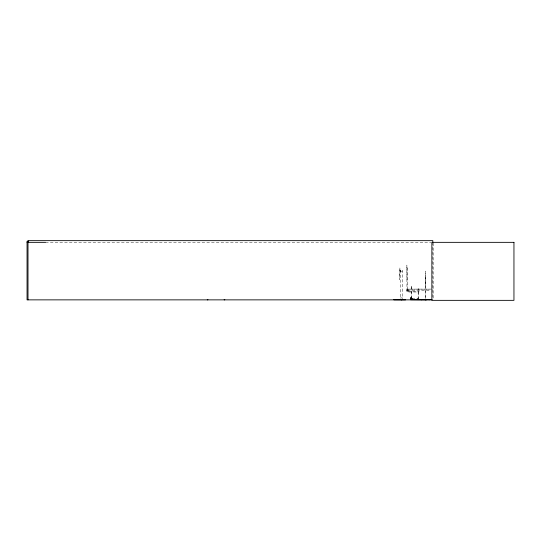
<?xml version="1.0" encoding="UTF-8"?>
<svg xmlns="http://www.w3.org/2000/svg" width="541" height="541" viewBox="0 0 541 541"><rect width="100%" height="100%" fill="white"/><g stroke="black" fill="none" stroke-linecap="round" stroke-linejoin="round"><path stroke-width="0.41" stroke-dasharray="2.71 2.03" d="M411.397 298.05L411.119 297.841M411.038 298.192C410.781 297.367 410.612 298.794 411.376 297.935M411.16 298.145L411.092 297.841M45.64 242.348L431.021 242.348M406.886 267.923L407.38 268.045M399.914 270.743L400.604 270.743M399.914 270.987L400.604 270.987M402.416 271.832L400.604 271.832L400.604 270.317L402.416 270.317L402.362 299.383M425.503 276.661L425.808 299.863M406.981 279.433L406.886 265.07L406.967 291.241L407.38 291.241L407.339 267.991M425.503 285.425L425.409 271.055L425.503 298.206M431.583 289.104L407.414 289.104L407.414 292.005L419.018 292.005L419.018 291.525L407.414 291.558M407.414 289.144L430.751 289.144M407.414 289.347L406.933 289.347L406.933 291.281L407.414 291.281M407.414 289.591L408.381 289.591L408.381 292.005M407.414 290.558L430.751 290.517M406.933 290.794L407.414 290.794M406.967 290.835L407.38 290.835M411.113 298.152L411.417 297.807L411.417 298.28M400.604 297.929L402.416 297.929M410.139 298.105L411.505 297.956L410.139 298.077M412.134 298.375L412.093 299.863M412.093 298.416L418.139 298.416M410.551 298.598L412.147 298.598L412.147 299.606M433.152 243.18L433.152 299.863M432.82 242.348L432.82 299.863M418.619 299.863L418.585 288.745L418.139 288.745L418.173 299.863M417.652 298.416L417.652 299.863M411.701 298.984L411.701 285.432L411.579 298.984M410.693 297.712L410.693 298.842M410.551 297.712L410.551 298.842M400.665 270.378L400.665 299.383M399.914 267.964L399.731 279.562L399.914 267.964"/><path stroke-width="0.81" d="M28.741 241.259L27.05 241.259L27.05 299.863L431.975 299.863M27.05 242.348L45.606 242.348M426.267 299.606L410.538 299.606L430.007 299.741M410.538 299.721L426.267 299.721M432.82 242.348L432.82 240.65L28.004 240.65L28.004 299.863M430.007 299.383L430.007 299.863M426.254 299.403L426.267 299.849M425.808 299.261L425.808 299.863M425.503 299.261L425.503 299.863M421.304 299.383L421.304 299.863M405.527 299.383L405.527 299.863L393.922 299.836L393.922 299.383M401.753 299.383L401.753 299.863M401.273 299.383L401.273 299.863M224.731 299.383L224.731 299.863M224.245 299.383L224.245 299.863M207.812 299.383L207.812 299.863M207.331 299.383L207.331 299.863M513.95 242.348L431.867 242.348L431.867 300.35L513.95 300.35L513.95 242.348"/></g></svg>
